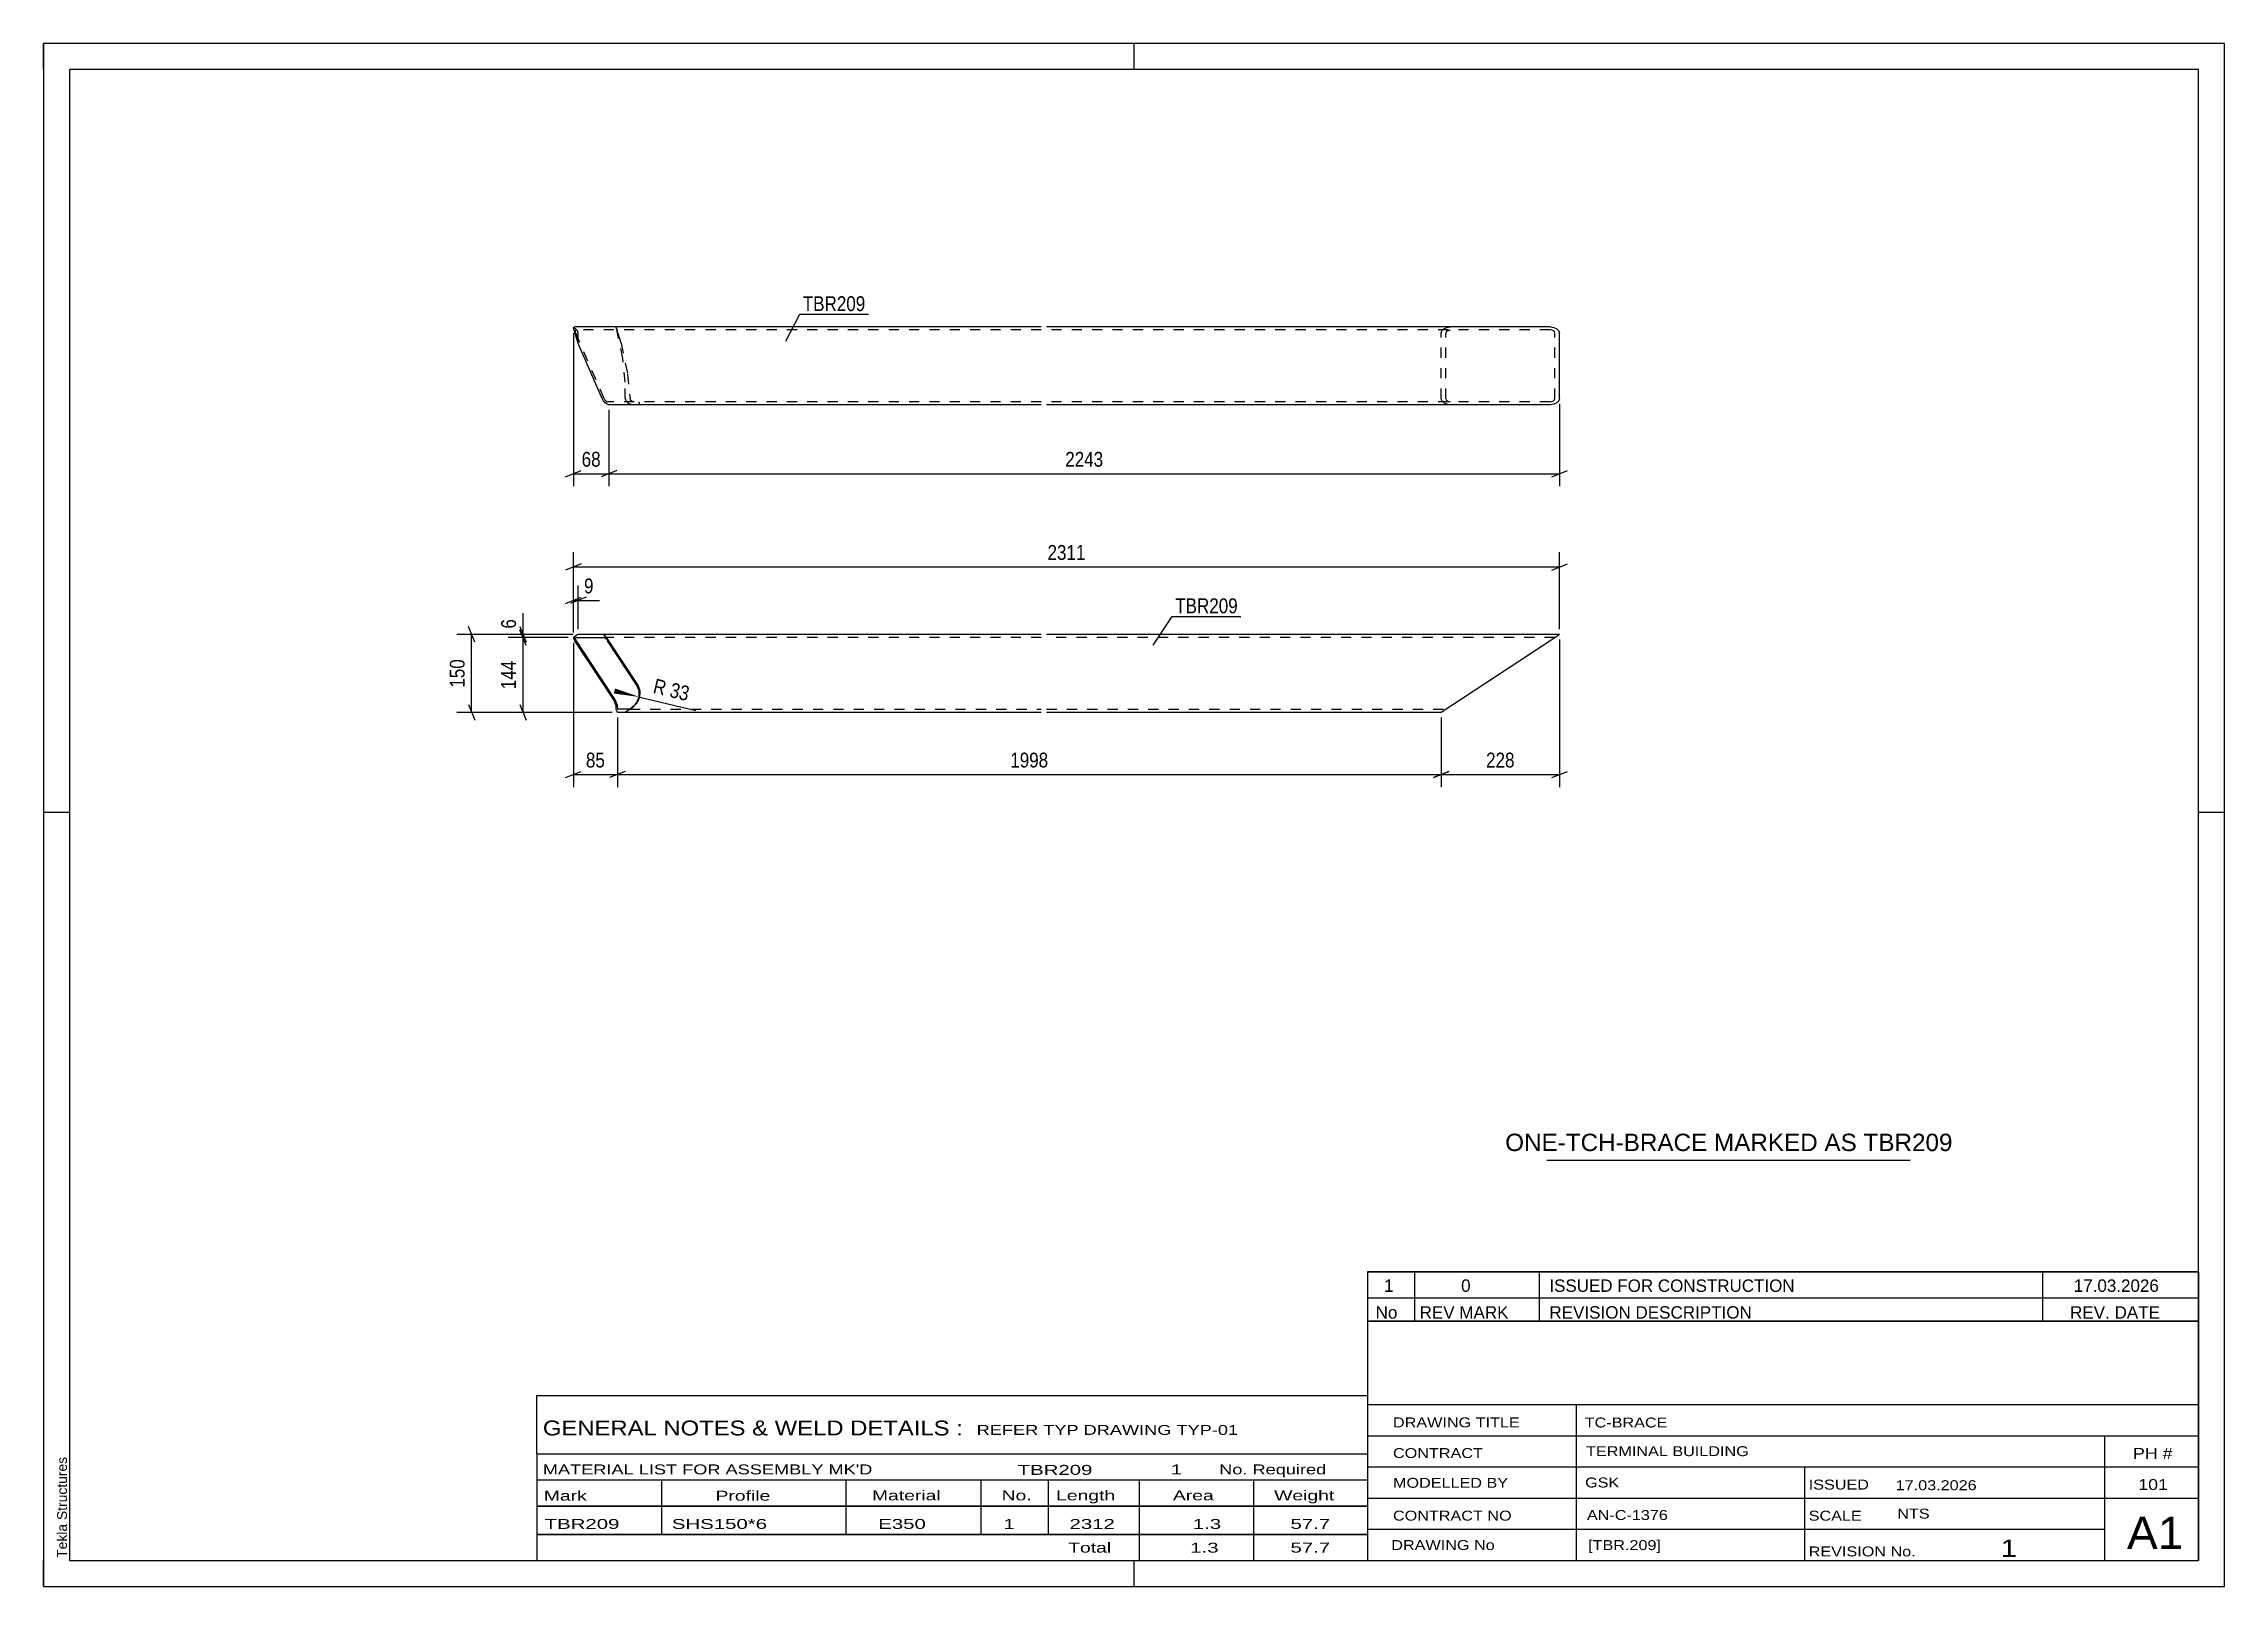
# Model space of a CAD drawing. Header units: millimetres. Extents: x 0 to 420, y 0 to 297.
import ezdxf

# ---------------------------------------------------------------- set-up
doc = ezdxf.new("R2010")
doc.units = ezdxf.units.MM
doc.linetypes.add('DXK_LINE_DOT2', pattern=[3.9198, 1.9599, -1.9599])
doc.styles.add('Arial', font='ARIAL.TTF', dxfattribs={"height": 0.2})
doc.styles.add('Arial Narrow', font='ARIALN.TTF', dxfattribs={"height": 0.2})

# ---------------------------------------------------------------- blocks, each defined once
blk = doc.blocks.new('Unknown-580638968-1162')
at = {"color": 5, "linetype": 'Continuous'}
for p, q in [((420, 297), (0, 297)), ((0, 297), (0, 0)), ((0, 292), (0, 297)), ((210, 292), (210, 297)), ((420, 0), (420, 297)), ((415, 292), (5, 292)), ((5, 292), (5, 5)), ((415, 5), (415, 292)), ((5, 149), (0, 149)), ((420, 149), (415, 149)), ((0, 0), (0, 5)), ((5, 5), (415, 5)), ((210, 0), (210, 5)), ((0, 0), (420, 0))]:
    blk.add_line(p, q, dxfattribs=at)
at = {"color": 174, "linetype": 'Continuous', "style": 'Arial'}
blk.add_text('Tekla Structures', height=1.9102, rotation=90, dxfattribs=at).set_placement((4.5, 5.5))
blk = doc.blocks.new('Part-580638968-1309 - 1303')
at = {"color": 2, "linetype": 'Continuous'}
for p, q in [((102.96, 183.26), (102.03, 182.65)), ((102.03, 182.65), (102.08, 182.51)), ((102.08, 182.51), (102.34, 182.06)), ((109.83, 170.66), (102.34, 182.06)), ((102.4, 182.61), (102.47, 182.66)), ((102.4, 182.48), (102.4, 182.61)), ((102.47, 182.29), (102.4, 182.48)), ((102.47, 182.66), (107.96, 182.66)), ((102.6, 182.06), (102.47, 182.29)), ((110.01, 170.78), (102.6, 182.06)), ((192.15, 183.26), (102.96, 183.26)), ((107.82, 183.16), (107.56, 183.26)), ((108.16, 182.9), (107.82, 183.16)), ((107.96, 182.66), (108.09, 182.61)), ((108.09, 182.61), (108.26, 182.48)), ((108.53, 182.51), (108.16, 182.9)), ((108.26, 182.48), (108.44, 182.29)), ((108.44, 182.29), (108.61, 182.06)), ((108.87, 182.06), (108.53, 182.51)), ((114.21, 173.54), (108.61, 182.06)), ((114.39, 173.66), (108.87, 182.06)), ((291.96, 183.26), (193.15, 183.26)), ((290.83, 182.51), (269.15, 168.26)), ((291.96, 183.26), (290.83, 182.51)), ((114.67, 172.38), (114.21, 173.54)), ((114.39, 173.66), (114.85, 172.5)), ((110.29, 169.5), (109.83, 170.66)), ((110.01, 170.78), (110.47, 169.62)), ((110.29, 169.46), (110.29, 169.5)), ((110.3, 169), (110.29, 169.46)), ((110.36, 168.61), (110.3, 169)), ((110.36, 168.61), (110.46, 168.37)), ((110.46, 168.37), (110.45, 168.35)), ((110.51, 168.26), (110.45, 168.35)), ((110.47, 169.62), (110.46, 169.46)), ((110.46, 169.46), (110.47, 169.23)), ((110.47, 169.23), (110.5, 169.03)), ((110.5, 169.03), (110.55, 168.9)), ((192.15, 168.26), (110.51, 168.26)), ((110.55, 168.9), (110.62, 168.86)), ((112.9, 168.86), (110.62, 168.86)), ((113.29, 169.11), (111.99, 168.26)), ((113.08, 168.97), (113.14, 169.03)), ((113.35, 169.23), (113.14, 169.03)), ((113.29, 169.11), (113.65, 169.46)), ((113.6, 169.46), (113.35, 169.23)), ((113.6, 169.46), (114.08, 169.92)), ((114.26, 170.04), (113.65, 169.46)), ((269.15, 168.26), (193.15, 168.26))]:
    blk.add_line(p, q, dxfattribs=at)
at = {"color": 7, "linetype": 'DXK_LINE_DOT2'}
for p, q in [((192.15, 182.66), (107.96, 182.66)), ((291.04, 182.66), (193.15, 182.66)), ((112.94, 168.86), (111.99, 168.26)), ((112.94, 168.86), (112.9, 168.86)), ((112.9, 168.86), (192.15, 168.86)), ((112.94, 168.86), (113.01, 168.9)), ((113.01, 168.9), (113.29, 169.11)), ((113.01, 168.9), (113.08, 168.97)), ((193.15, 168.86), (270.06, 168.86))]:
    blk.add_line(p, q, dxfattribs=at)
at = {"color": 2, "linetype": 'Continuous'}
for centre in [(111.4, 171.86), (111.58, 171.98)]:
    blk.add_arc(centre, 3.31, 324.0946, 9.0164, dxfattribs=at)
blk = doc.blocks.new('Part-580638968-1271 - 1253')
at = {"color": 2, "linetype": 'Continuous'}
for p, q in [((102.03, 242.29), (102.08, 242.38)), ((102.96, 239.24), (102.03, 242.29)), ((102.42, 242.12), (102.03, 242.29)), ((102.08, 242.38), (102.34, 242.47)), ((192.15, 242.47), (102.34, 242.47)), ((102.82, 241.73), (102.42, 242.12)), ((102.96, 241.27), (102.82, 241.73)), ((102.96, 239.24), (102.96, 241.27)), ((290.13, 242.47), (193.15, 242.47)), ((290.13, 242.47), (290.83, 242.38)), ((290.83, 242.38), (291.42, 242.12)), ((291.42, 242.12), (291.82, 241.73)), ((291.82, 241.73), (291.96, 241.27)), ((291.96, 228.67), (291.96, 241.27)), ((107.56, 228.67), (102.96, 239.24)), ((107.82, 228.21), (107.56, 228.67)), ((108.16, 227.82), (107.82, 228.21)), ((108.53, 227.56), (108.16, 227.82)), ((108.87, 227.47), (108.53, 227.56)), ((192.15, 227.47), (108.87, 227.47)), ((290.13, 227.47), (193.15, 227.47)), ((290.83, 227.56), (290.13, 227.47)), ((291.42, 227.82), (290.83, 227.56)), ((291.82, 228.21), (291.42, 227.82)), ((291.96, 228.67), (291.82, 228.21))]:
    blk.add_line(p, q, dxfattribs=at)
at = {"color": 7, "linetype": 'DXK_LINE_DOT2'}
for p, q in [((102.47, 241.83), (102.4, 241.7)), ((102.4, 241.7), (102.4, 241.5)), ((102.4, 241.5), (102.47, 241.27)), ((102.6, 241.87), (102.47, 241.83)), ((107.96, 228.67), (102.47, 241.27)), ((192.15, 241.87), (102.6, 241.87)), ((110.3, 242.38), (110.29, 242.47)), ((110.47, 241.87), (110.29, 242.47)), ((110.36, 242.12), (110.3, 242.38)), ((110.36, 242.12), (110.46, 241.76)), ((110.46, 241.76), (110.45, 241.73)), ((110.51, 241.27), (110.45, 241.73)), ((110.47, 241.83), (110.46, 241.87)), ((110.49, 241.73), (110.47, 241.83)), ((110.5, 241.7), (110.49, 241.73)), ((110.55, 241.5), (110.5, 241.7)), ((111.55, 236.39), (110.51, 241.27)), ((110.62, 241.27), (110.55, 241.5)), ((110.62, 241.27), (111.2, 239.33)), ((290.13, 241.87), (193.15, 241.87)), ((269.15, 241.27), (269.29, 241.73)), ((269.15, 228.67), (269.15, 241.27)), ((269.29, 241.73), (269.69, 242.12)), ((269.69, 242.12), (270.28, 242.38)), ((270.13, 241.5), (270.06, 241.27)), ((270.06, 228.67), (270.06, 241.27)), ((270.33, 241.7), (270.13, 241.5)), ((270.28, 242.38), (270.98, 242.47)), ((270.33, 241.7), (270.41, 241.73)), ((270.41, 241.73), (270.63, 241.83)), ((270.63, 241.83), (270.98, 241.87)), ((290.48, 241.83), (290.13, 241.87)), ((290.78, 241.7), (290.48, 241.83)), ((290.97, 241.5), (290.78, 241.7)), ((291.04, 241.27), (290.97, 241.5)), ((291.04, 228.67), (291.04, 241.27)), ((111.2, 239.33), (112.46, 233.39)), ((111.99, 231.8), (111.55, 236.39)), ((111.99, 228.67), (111.99, 231.8)), ((112.46, 233.39), (112.94, 228.67)), ((107.96, 228.67), (108.09, 228.44)), ((108.09, 228.44), (108.26, 228.25)), ((108.26, 228.25), (108.44, 228.12)), ((108.44, 228.12), (108.61, 228.07)), ((192.15, 228.07), (108.61, 228.07)), ((111.99, 228.67), (112.13, 228.21)), ((112.13, 228.21), (112.53, 227.82)), ((112.53, 227.82), (113.12, 227.56)), ((113.01, 228.44), (112.94, 228.67)), ((113.14, 228.25), (113.01, 228.44)), ((113.12, 227.56), (113.29, 227.54)), ((113.35, 228.12), (113.14, 228.25)), ((113.29, 227.54), (113.65, 227.47)), ((113.6, 228.07), (113.35, 228.12)), ((114.85, 227.47), (114.67, 228.07)), ((290.13, 228.07), (193.15, 228.07)), ((269.29, 228.21), (269.15, 228.67)), ((269.69, 227.82), (269.29, 228.21)), ((270.28, 227.56), (269.69, 227.82)), ((270.06, 228.67), (270.13, 228.44)), ((270.13, 228.44), (270.33, 228.25)), ((270.98, 227.47), (270.28, 227.56)), ((270.33, 228.25), (270.63, 228.12)), ((270.63, 228.12), (270.98, 228.07)), ((290.13, 228.07), (290.48, 228.12)), ((290.48, 228.12), (290.78, 228.25)), ((290.78, 228.25), (290.97, 228.44)), ((290.97, 228.44), (291.04, 228.67))]:
    blk.add_line(p, q, dxfattribs=at)
blk = doc.blocks.new('StraightDimension-580638968-1673 - 1303')
at = {"color": 7, "linetype": 'Continuous'}
for p, q in [((102.03, 183.65), (102.03, 199.11)), ((291.96, 184.26), (291.96, 199.11)), ((103.53, 196.86), (100.53, 195.66)), ((102.03, 196.26), (291.96, 196.26)), ((290.46, 195.66), (293.46, 196.86))]:
    blk.add_line(p, q, dxfattribs=at)
at = {"color": 0}
blk.add_wipeout([(201.25, 197.01), (201.25, 201.21), (192.74, 201.21), (192.74, 197.01)], dxfattribs=at)
at = {"color": 3, "style": 'Arial Narrow'}
blk.add_text('2311', height=2.863, dxfattribs=at).set_placement((193.34, 197.61))
blk = doc.blocks.new('StraightDimension-580638968-2007 - 1303')
at = {"color": 7, "linetype": 'Continuous'}
for p, q in [((101.03, 182.65), (89.48, 182.65)), ((92.93, 181.15), (91.73, 184.15)), ((92.33, 168.26), (92.33, 182.65)), ((109.51, 168.26), (89.48, 168.26)), ((91.73, 169.76), (92.93, 166.76))]:
    blk.add_line(p, q, dxfattribs=at)
at = {"color": 0}
blk.add_wipeout([(91.58, 178.79), (87.38, 178.79), (87.38, 172.11), (91.58, 172.11)], dxfattribs=at)
at = {"color": 3, "style": 'Arial Narrow'}
blk.add_text('144', height=2.863, rotation=90.0002, dxfattribs=at).set_placement((90.98, 172.71))
blk = doc.blocks.new('StraightDimension-580638968-1341 - 1303')
at = {"color": 7, "linetype": 'Continuous'}
for p, q in [((101.96, 183.26), (79.58, 183.26)), ((83.03, 181.76), (81.83, 184.76)), ((82.43, 168.26), (82.43, 183.26)), ((109.51, 168.26), (79.58, 168.26)), ((81.83, 169.76), (83.03, 166.76))]:
    blk.add_line(p, q, dxfattribs=at)
at = {"color": 0}
blk.add_wipeout([(81.68, 179.1), (77.48, 179.1), (77.48, 172.41), (81.68, 172.41)], dxfattribs=at)
at = {"color": 3, "style": 'Arial Narrow'}
blk.add_text('150', height=2.863, rotation=90.0002, dxfattribs=at).set_placement((81.08, 173.01))
blk = doc.blocks.new('StraightDimension-580638968-2006 - 1303')
at = {"color": 7, "linetype": 'Continuous'}
for p, q in [((101.96, 183.26), (89.48, 183.26)), ((101.03, 182.65), (89.48, 182.65)), ((91.73, 184.76), (92.93, 181.76)), ((92.93, 181.15), (91.73, 184.15)), ((92.33, 182.65), (92.33, 183.26))]:
    blk.add_line(p, q, dxfattribs=at)
at = {"color": 0}
blk.add_wipeout([(91.58, 186.81), (87.38, 186.81), (87.38, 183.78), (91.58, 183.78)], dxfattribs=at)
at = {"color": 7, "linetype": 'Continuous'}
blk.add_line((92.33, 183.26), (92.33, 187.33), dxfattribs=at)
blk.add_line((92.33, 183.26), (92.33, 187.33), dxfattribs=at)
at = {"color": 3, "style": 'Arial Narrow'}
blk.add_text('6', height=2.86, rotation=90.0002, dxfattribs=at).set_placement((90.98, 184.38))
blk = doc.blocks.new('StraightDimension-580638968-2767 - 1303')
at = {"color": 7, "linetype": 'Continuous'}
for p, q in [((100.53, 189.22), (103.53, 190.42)), ((104.46, 190.42), (101.46, 189.22)), ((102.03, 183.65), (102.03, 192.67)), ((102.03, 189.82), (102.96, 189.82)), ((102.96, 184.26), (102.96, 192.67))]:
    blk.add_line(p, q, dxfattribs=at)
at = {"color": 0}
blk.add_wipeout([(106.51, 190.57), (106.51, 194.77), (103.48, 194.77), (103.48, 190.57)], dxfattribs=at)
at = {"color": 7, "linetype": 'Continuous'}
blk.add_line((102.96, 189.82), (107.03, 189.82), dxfattribs=at)
blk.add_line((102.96, 189.82), (107.03, 189.82), dxfattribs=at)
at = {"color": 3, "style": 'Arial Narrow'}
blk.add_text('9', height=2.86, dxfattribs=at).set_placement((104.08, 191.17))
blk = doc.blocks.new('StraightDimension-580638968-2703 - 1303')
at = {"color": 7, "linetype": 'Continuous'}
for p, q in [((291.96, 182.26), (291.96, 153.89)), ((269.15, 167.26), (269.15, 153.89)), ((270.65, 156.89), (267.65, 155.69)), ((269.15, 156.29), (291.96, 156.29)), ((290.46, 155.69), (293.46, 156.89))]:
    blk.add_line(p, q, dxfattribs=at)
at = {"color": 0}
blk.add_wipeout([(283.9, 157.04), (283.9, 161.24), (277.21, 161.24), (277.21, 157.04)], dxfattribs=at)
at = {"color": 3, "style": 'Arial Narrow'}
blk.add_text('228', height=2.863, dxfattribs=at).set_placement((277.81, 157.64))
blk = doc.blocks.new('StraightDimension-580638968-2704 - 1303')
at = {"color": 7, "linetype": 'Continuous'}
for p, q in [((110.51, 167.26), (110.51, 153.89)), ((269.15, 167.26), (269.15, 153.89)), ((112.01, 156.89), (109.01, 155.69)), ((110.51, 156.29), (269.15, 156.29)), ((267.65, 155.69), (270.65, 156.89))]:
    blk.add_line(p, q, dxfattribs=at)
at = {"color": 0}
blk.add_wipeout([(194.09, 157.04), (194.09, 161.24), (185.57, 161.24), (185.57, 157.04)], dxfattribs=at)
at = {"color": 3, "style": 'Arial Narrow'}
blk.add_text('1998', height=2.863, dxfattribs=at).set_placement((186.17, 157.64))
blk = doc.blocks.new('StraightDimension-580638968-2705 - 1303')
at = {"color": 7, "linetype": 'Continuous'}
for p, q in [((102.03, 181.65), (102.03, 153.89)), ((110.51, 167.26), (110.51, 153.89)), ((100.53, 155.69), (103.53, 156.89)), ((102.03, 156.29), (110.51, 156.29)), ((112.01, 156.89), (109.01, 155.69))]:
    blk.add_line(p, q, dxfattribs=at)
at = {"color": 0}
blk.add_wipeout([(108.7, 157.04), (108.7, 161.24), (103.84, 161.24), (103.84, 157.04)], dxfattribs=at)
at = {"color": 3, "style": 'Arial Narrow'}
blk.add_text('85', height=2.863, dxfattribs=at).set_placement((104.44, 157.64))
blk = doc.blocks.new('RadiusDimension-580638968-2988 - 1303')
at = {"linetype": 'Continuous'}
blk.add_hatch(color=7, dxfattribs=at).paths.add_polyline_path([(110.05, 172.86), (114.8, 171.21), (109.82, 171.89)])
at = {"color": 7, "linetype": 'Continuous'}
blk.add_line((114.8, 171.21), (125.63, 168.62), dxfattribs=at)
blk.add_arc((111.58, 171.98), 3.31, 324.0946, 9.0164, dxfattribs=at)
at = {"color": 0}
blk.add_wipeout([(124.41, 169.68), (125.39, 173.77), (117.46, 175.66), (116.49, 171.58)], dxfattribs=at)
at = {"color": 3, "style": 'Arial Narrow'}
blk.add_text('R 33', height=2.863, rotation=-13.4473, dxfattribs=at).set_placement((117.21, 172.02))
blk = doc.blocks.new('StraightDimension-580638968-2220 - 1253')
at = {"color": 7, "linetype": 'Continuous'}
for p, q in [((291.96, 227.67), (291.96, 211.8)), ((108.87, 226.47), (108.87, 211.8)), ((110.37, 214.8), (107.37, 213.6)), ((290.46, 213.6), (293.46, 214.8)), ((108.87, 214.2), (291.96, 214.2))]:
    blk.add_line(p, q, dxfattribs=at)
at = {"color": 0}
blk.add_wipeout([(204.67, 214.95), (204.67, 219.15), (196.16, 219.15), (196.16, 214.95)], dxfattribs=at)
at = {"color": 3, "style": 'Arial Narrow'}
blk.add_text('2243', height=2.863, dxfattribs=at).set_placement((196.76, 215.55))
blk = doc.blocks.new('StraightDimension-580638968-2221 - 1253')
at = {"color": 7, "linetype": 'Continuous'}
for p, q in [((102.03, 241.29), (102.03, 211.8)), ((108.87, 226.47), (108.87, 211.8)), ((100.53, 213.6), (103.53, 214.8)), ((110.37, 214.8), (107.37, 213.6)), ((102.03, 214.2), (108.87, 214.2))]:
    blk.add_line(p, q, dxfattribs=at)
at = {"color": 0}
blk.add_wipeout([(107.88, 214.95), (107.88, 219.15), (103.02, 219.15), (103.02, 214.95)], dxfattribs=at)
at = {"color": 3, "style": 'Arial Narrow'}
blk.add_text('68', height=2.863, dxfattribs=at).set_placement((103.62, 215.55))
blk = doc.blocks.new('Unknown-580638968-3122')
at = {"color": 7, "linetype": 'Continuous'}
blk.add_line((289.5, 82.05), (359.5, 82.05), dxfattribs=at)
at = {"color": 7, "style": 'Arial'}
blk.add_text('ONE-TCH-BRACE MARKED AS TBR209', height=3.3428, dxfattribs=at).set_placement((281.49, 83.8))
blk = doc.blocks.new('Unknown-580638968-3119')
at = {"color": 7, "linetype": 'Continuous'}
for p, q in [((255, 51.05), (255, 5)), ((255, 51.05), (415, 51.05)), ((415, 51), (415, 5)), ((255, 35), (415, 35)), ((295.14, 35), (295.14, 5)), ((255, 29), (415, 29)), ((397, 5.05), (397, 29.05)), ((255, 23), (415, 23)), ((339.14, 23), (339.14, 5)), ((255, 17), (415, 17)), ((255, 11), (397, 11)), ((255, 5), (415, 5))]:
    blk.add_line(p, q, dxfattribs=at)
at = {"color": 7, "style": 'Arial Narrow'}
for s, height, width, p in [('DRAWING TITLE', 1.9089, 1.425378, (259.88, 30.61)), ('TC-BRACE', 1.909, 1.425378, (296.81, 30.59)), ('CONTRACT', 1.909, 1.425378, (259.88, 24.71)), ('TERMINAL BUILDING', 1.9089, 1.425378, (297.06, 25.07)), ('MODELLED BY', 1.9089, 1.425378, (259.88, 18.98)), ('GSK', 1.909, 1.425378, (296.88, 19.04)), ('ISSUED', 1.909, 1.425378, (339.94, 18.64)), ('17.03.2026', 1.909, 1.425378, (356.69, 18.52)), ('CONTRACT NO', 1.9089, 1.425378, (259.88, 12.66)), ('AN-C-1376', 1.909, 1.425378, (297.23, 12.78)), ('SCALE', 1.909, 1.425378, (339.94, 12.65)), ('A1', 6.204, 1.25, (401.24, 7.2)), ('DRAWING No', 1.909, 1.425378, (259.56, 7)), ('[TBR.209]', 1.909, 1.425378, (297.46, 6.99)), ('1', 3.34, 1.5, (376.91, 5.68)), ('REVISION No.', 1.9089, 1.425378, (339.94, 5.77))]:
    blk.add_text(s, height=height, dxfattribs=dict(at, width=width)).set_placement(p)
at = {"color": 7, "linetype": 'Continuous', "style": 'Arial Narrow'}
for s, height, width, p in [('PH #', 2.1, 1.42538, (402.4, 24.55)), ('101', 2.1, 1.42538, (403.41, 18.55)), ('NTS', 1.909, 1.425378, (357, 13.05))]:
    blk.add_text(s, height=height, dxfattribs=dict(at, width=width)).set_placement(p)
blk = doc.blocks.new('Unknown-580638968-3120')
at = {"color": 7, "linetype": 'Continuous'}
for p, q in [((255, 60.55), (415, 60.55)), ((415, 60.55), (255, 60.55)), ((255, 60.55), (255, 55.55)), ((264, 60.55), (264, 55.55)), ((288, 60.55), (288, 55.55)), ((385, 60.55), (385, 55.55)), ((415, 60.55), (415, 55.55)), ((255, 55.55), (415, 55.55)), ((255, 55.55), (255, 51.05)), ((255, 55.55), (415, 55.55)), ((264, 55.55), (264, 51.05)), ((288, 55.55), (288, 51.05)), ((385, 55.55), (385, 51.05)), ((415, 55.55), (415, 51.05)), ((415, 51.05), (255, 51.05))]:
    blk.add_line(p, q, dxfattribs=at)
at = {"color": 7, "linetype": 'Continuous', "style": 'Arial Narrow'}
for s, height, width, p in [('1', 2.39, 1.196471, (258.16, 56.7)), ('0', 2.39, 1.196471, (273, 56.7)), ('ISSUED FOR CONSTRUCTION', 2.3861, 1.196471, (290, 56.7)), ('17.03.2026', 2.386, 1.196471, (391, 56.7)), ('No', 2.386, 1.2, (256.54, 51.55)), ('REV MARK', 2.386, 1.2, (265, 51.55)), ('REVISION DESCRIPTION', 2.3861, 1.2, (290, 51.55)), ('REV. DATE', 2.386, 1.2, (390.28, 51.55))]:
    blk.add_text(s, height=height, dxfattribs=dict(at, width=width)).set_placement(p)
blk = doc.blocks.new('Unknown-580638968-3121')
at = {"color": 7, "linetype": 'Continuous'}
for p, q in [((95, 36.75), (255, 36.75)), ((95, 25.5), (95, 36.75)), ((255, 36.75), (255, 25.5)), ((95, 25.5), (255, 25.5)), ((95, 25.5), (95, 20.5)), ((255, 25.5), (255, 20.5)), ((95, 20.5), (255, 20.5)), ((95, 20.5), (95, 15.5)), ((119, 20.5), (119, 15.5)), ((154.5, 20.5), (154.5, 15.5)), ((180.5, 20.5), (180.5, 15.5)), ((193.5, 20.5), (193.5, 15.5)), ((211, 20.5), (211, 15.5)), ((233, 20.5), (233, 15.5)), ((255, 20.5), (255, 15.5)), ((95, 15.5), (255, 15.5)), ((95, 15.45), (95, 10.05)), ((95, 15.45), (255, 15.45)), ((119, 15.5), (119, 10)), ((154.5, 15.5), (154.5, 10)), ((180.5, 15.5), (180.5, 10)), ((193.5, 15.5), (193.5, 10)), ((211, 15.5), (211, 10)), ((233, 15.5), (233, 10)), ((255, 15.45), (255, 10.05)), ((95, 10.05), (255, 10.05)), ((95, 10), (255, 10)), ((95, 10), (95, 5)), ((211, 10), (211, 5)), ((233, 10), (233, 5)), ((255, 10), (255, 5)), ((95, 5), (255, 5))]:
    blk.add_line(p, q, dxfattribs=at)
at = {"color": 7, "style": 'Arial Narrow'}
for s, height, width, p in [('GENERAL NOTES & WELD DETAILS :', 2.8633, 1.4, (96.15, 29.06)), ('REFER TYP DRAWING TYP-01', 1.9089, 1.6, (179.7, 29.16)), ("MATERIAL LIST FOR ASSEMBLY MK'D", 1.9089, 1.6, (96.15, 21.56)), ('TBR209', 1.909, 1.794707, (187.59, 21.47)), ('1', 1.91, 1.794707, (217.08, 21.56)), ('No. Required', 1.9089, 1.6, (226.41, 21.56)), ('Mark', 1.909, 1.7, (96.34, 16.5)), ('Profile', 1.909, 1.7, (129.41, 16.5)), ('Material', 1.909, 1.7, (159.54, 16.56)), ('No.', 1.909, 1.7, (184.5, 16.56)), ('Length', 1.909, 1.7, (195, 16.56)), ('Area', 1.909, 1.7, (217.5, 16.56)), ('Weight', 1.909, 1.7, (237, 16.56))]:
    blk.add_text(s, height=height, dxfattribs=dict(at, width=width)).set_placement(p)
at = {"color": 7, "linetype": 'Continuous', "style": 'Arial Narrow'}
for s, height, width, p in [('TBR209', 1.909, 1.794707, (96.5, 11.06)), ('SHS150*6', 1.909, 1.794707, (121, 11.06)), ('E350', 1.909, 1.794707, (160.74, 11.06)), ('1', 1.91, 1.794707, (184.86, 11.06)), ('2312', 1.909, 1.794707, (197.58, 11.06)), ('1.3', 1.909, 1.794707, (221.32, 11.06)), ('57.7', 1.909, 1.794707, (240.14, 11.06)), ('Total', 1.909, 1.7, (197.33, 6.5)), ('1.3', 1.909, 1.794707, (220.83, 6.5)), ('57.7', 1.909, 1.794707, (240.14, 6.5))]:
    blk.add_text(s, height=height, dxfattribs=dict(at, width=width)).set_placement(p)
blk = doc.blocks.new('Mark-580638968-1305 - 1303')
at = {"color": 0}
blk.add_wipeout([(229.99, 187.34), (229.99, 190.34), (217.94, 190.34), (217.94, 187.34)], dxfattribs=at)
blk.add_wipeout([(229.99, 187.34), (229.99, 190.34), (217.94, 190.34), (217.94, 187.34)], dxfattribs=at)
at = {"color": 30, "linetype": 'Continuous'}
for p, q in [((213.72, 181.17), (217.34, 186.74)), ((217.34, 186.74), (230.59, 186.74))]:
    blk.add_line(p, q, dxfattribs=at)
at = {"color": 3, "style": 'Arial Narrow'}
blk.add_text('TBR209', height=2.863, dxfattribs=at).set_placement((217.94, 187.34))
blk = doc.blocks.new('Mark-580638968-1266 - 1253')
at = {"color": 0}
blk.add_wipeout([(158.27, 245.51), (158.27, 248.51), (146.21, 248.51), (146.21, 245.51)], dxfattribs=at)
blk.add_wipeout([(158.27, 245.51), (158.27, 248.51), (146.21, 248.51), (146.21, 245.51)], dxfattribs=at)
at = {"color": 30, "linetype": 'Continuous'}
for p, q in [((142.96, 239.73), (145.61, 244.91)), ((145.61, 244.91), (158.87, 244.91))]:
    blk.add_line(p, q, dxfattribs=at)
at = {"color": 3, "style": 'Arial Narrow'}
blk.add_text('TBR209', height=2.863, dxfattribs=at).set_placement((146.21, 245.51))

msp = doc.modelspace()

# ---------------------------------------------------------------- block references
for name in ['Unknown-580638968-1162', 'Part-580638968-1271 - 1253', 'Part-580638968-1309 - 1303', 'Unknown-580638968-3122', 'Unknown-580638968-3120', 'Unknown-580638968-3119', 'Unknown-580638968-3121']:
    msp.add_blockref(name, (0, 0))

# ---------------------------------------------------------------- next in the draw order: block references
for name in ['Mark-580638968-1266 - 1253', 'StraightDimension-580638968-2220 - 1253', 'StraightDimension-580638968-1673 - 1303']:
    msp.add_blockref(name, (0, 0))

# ---------------------------------------------------------------- next in the draw order: block references
for name in ['StraightDimension-580638968-2221 - 1253', 'Mark-580638968-1305 - 1303', 'StraightDimension-580638968-2007 - 1303', 'StraightDimension-580638968-2703 - 1303']:
    msp.add_blockref(name, (0, 0))

# ---------------------------------------------------------------- next in the draw order: block references
msp.add_blockref('StraightDimension-580638968-1341 - 1303', (0, 0))

# ---------------------------------------------------------------- next in the draw order: block references
for name in ['StraightDimension-580638968-2006 - 1303', 'StraightDimension-580638968-2704 - 1303']:
    msp.add_blockref(name, (0, 0))

# ---------------------------------------------------------------- next in the draw order: block references
msp.add_blockref('StraightDimension-580638968-2767 - 1303', (0, 0))

# ---------------------------------------------------------------- next in the draw order: block references
msp.add_blockref('StraightDimension-580638968-2705 - 1303', (0, 0))

# ---------------------------------------------------------------- next in the draw order: block references
msp.add_blockref('RadiusDimension-580638968-2988 - 1303', (0, 0))

doc.saveas('drawing.dxf')
